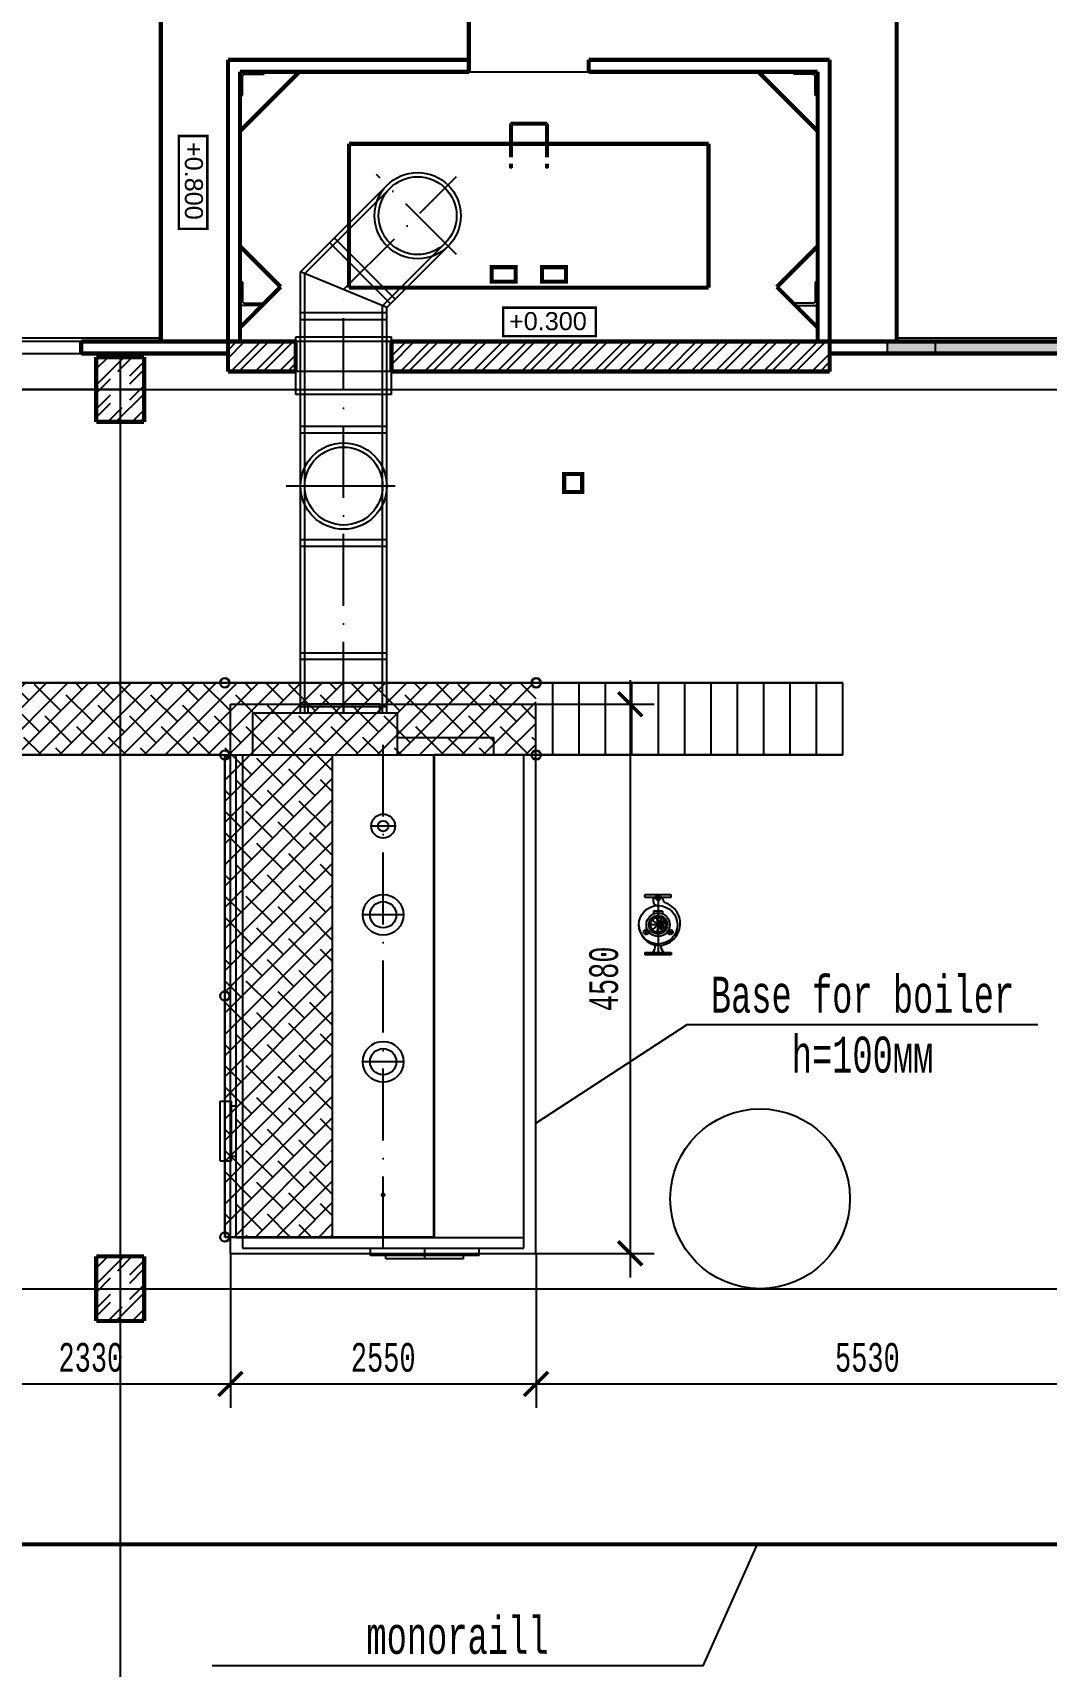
# Model space of a CAD drawing. Extents: x 419008 to 585152, y 366207 to 472224.
# Drawn here: x 480488 to 488946, y 413958 to 427584 of the extents above; entities that cross this region are included whole.
import ezdxf
from ezdxf.enums import TextEntityAlignment as Align

# ---------------------------------------------------------------- set-up
doc = ezdxf.new("R2010")
doc.units = 0
doc.header["$LTSCALE"] = 50
doc.header["$PDSIZE"] = -5
for name, pattern in [('ACAD_ISO10W100', [18, 12, -3, 0, -3]), ('DASHDOT', [25.4, 12.7, -6.35, 0, -6.35]), ('DASHED', [19.05, 12.7, -6.35]), ('HIDDEN', [0.375, 0.25, -0.125]), ('HIDDEN2', [4.7625, 3.175, -1.5875])]:
    doc.linetypes.add(name, pattern=pattern)
doc.layers.get('0').update_dxf_attribs({"linetype": 'CONTINUOUS'})
doc.layers.get('Defpoints').update_dxf_attribs({"linetype": 'CONTINUOUS'})
for name, color, linetype in [('AXIS', 40, 'CONTINUOUS'), ('base', 7, 'CONTINUOUS'), ('BRICK', 2, 'CONTINUOUS'), ('CP_AXIS', 143, 'DASHDOT'), ('CP_DETAL', 33, 'CONTINUOUS'), ('CP_HIDDE', 203, 'HIDDEN'), ('DIM', 7, 'CONTINUOUS'), ('Door', 3, 'CONTINUOUS'), ('eq', 255, 'CONTINUOUS'), ('hatch', 251, 'CONTINUOUS'), ('TEXT', 7, 'CONTINUOUS'), ('WALL', 5, 'CONTINUOUS')]:
    doc.layers.add(name, color=color, linetype=linetype)
doc.styles.add('CP_ATTR', font='romans.shx')
doc.styles.add('ST_1', font='monotxt.shx', dxfattribs={"width": 0.65, "height": 300})
doc.styles.add('ST_2', font='monotxt.shx', dxfattribs={"width": 0.65, "height": 240})
doc.styles.get("Standard").update_dxf_attribs({"font": 'monotxt.shx', "width": 0.65, "height": 300})
doc.styles.add('ст1', font='arial.ttf', dxfattribs={"height": 1000})
doc.dimstyles.get("Standard").update_dxf_attribs({"dimtxt": 300, "dimasz": 300, "dimexe": 2, "dimexo": 2, "dimgap": 0.09, "dimtad": 1, "dimdec": 0, "dimzin": 0, "dimdsep": 46, "dimtxsty": 'Standard', "dimcen": 0.09, "dimadec": 0, "dimazin": 0, "dimtfac": 1, "dimtdec": 0, "dimtofl": 0, "dimtmove": 0, "dimatfit": 3, "dimfxl": 1, "dimtolj": 1, "dimtzin": 0, "dimarcsym": 0})

# ---------------------------------------------------------------- blocks, each defined once
blk = doc.blocks.new('-29536')
at = {"layer": 'base'}
for p, q in [((14, 200), (0, 200)), ((0, 200), (0, 0)), ((20, 38), (20, 194)), ((0, 0), (200, 0)), ((194, 20), (38, 20)), ((200, 14), (200, 0))]:
    blk.add_line(p, q, dxfattribs=at)
for centre, radius, start, end in [((14, 194), 6, 0, 90), ((38, 38), 18, 180, 270), ((194, 14), 6, 0, 90)]:
    blk.add_arc(centre, radius, start, end, dxfattribs=at)
blk = doc.blocks.new('VISS_M343WWW2D')
at = {"extrusion": (0, 1, 0)}
blk.add_line((28, -356), (28, 356), dxfattribs=at)
for p, q in [((28, 356), (89, 356)), ((0, -254), (0, 254)), ((0, 254), (28, 254)), ((0, -254), (28, -254)), ((28, -356), (89, -356))]:
    blk.add_line(p, q)
at = {"layer": 'CP_AXIS'}
blk.add_line((0, 0), (89, 0), dxfattribs=at)
blk = doc.blocks.new('VISS_M343REGS2D')
for p, q in [((0, 45), (500, 45)), ((0, -30), (0, 45)), ((0, 0), (500, 0)), ((40, 45), (40, 76)), ((460, 45), (460, 76)), ((500, -30), (500, 45)), ((0, -30), (500, -30)), ((120, -30), (310, -30))]:
    blk.add_line(p, q)
blk = doc.blocks.new('VISS_M343T2D')
for p, q in [((82, 330), (0, 330)), ((82, -330), (82, 330)), ((82, -330), (0, -330))]:
    blk.add_line(p, q)
at = {"layer": 'CP_AXIS'}
blk.add_line((82, 0), (0, 0), dxfattribs=at)
blk = doc.blocks.new('_ARCHTICK')
at = {"color": 0, "linetype": 'ByBlock', "const_width": 0.15}
blk.add_lwpolyline([(-0.5, -0.5), (0.5, 0.5)], dxfattribs=at)
blk = doc.blocks.new('*D119')
at = {"layer": 'Defpoints', "color": 0, "transparency": 16777216}
for p in [(482138, 417402, -378), (484688, 417402, -378), (484688, 416313)]:
    blk.add_point(p, dxfattribs=at)
at = {"layer": 'DIM', "color": 174, "lineweight": -2, "transparency": 16777216}
for p, q in [((482138, 417402), (482138, 416113)), ((484688, 417402), (484688, 416113)), ((481938, 416313), (484888, 416313))]:
    blk.add_line(p, q, dxfattribs=at)
at = {"layer": 'DIM', "color": 174, "lineweight": -2, "transparency": 16777216, "xscale": 200, "yscale": 200, "zscale": 200, "rotation": 180}
blk.add_blockref('_ARCHTICK', (482138, 416313), dxfattribs=at)
at = {"layer": 'DIM', "color": 174, "lineweight": -2, "transparency": 16777216, "xscale": 200, "yscale": 200, "zscale": 200}
blk.add_blockref('_ARCHTICK', (484688, 416313), dxfattribs=at)
at = {"layer": 'DIM', "color": 174, "transparency": 16777216, "insert": (483413, 416533), "char_height": 240, "attachment_point": 5, "style": 'ST_2'}
blk.add_mtext('\\A1;2550', dxfattribs=at)
blk = doc.blocks.new('*D120')
at = {"layer": 'Defpoints', "color": 0, "transparency": 16777216}
for p in [(490218, 417521), (484688, 417402, -378), (490218, 416313)]:
    blk.add_point(p, dxfattribs=at)
at = {"layer": 'DIM', "color": 174, "lineweight": -2, "transparency": 16777216}
for p, q in [((490218, 417521), (490218, 416113)), ((484688, 417402), (484688, 416113)), ((484488, 416313), (490418, 416313))]:
    blk.add_line(p, q, dxfattribs=at)
at = {"layer": 'DIM', "color": 174, "lineweight": -2, "transparency": 16777216, "xscale": 200, "yscale": 200, "zscale": 200, "rotation": 180}
blk.add_blockref('_ARCHTICK', (484688, 416313), dxfattribs=at)
at = {"layer": 'DIM', "color": 174, "lineweight": -2, "transparency": 16777216, "xscale": 200, "yscale": 200, "zscale": 200}
blk.add_blockref('_ARCHTICK', (490218, 416313), dxfattribs=at)
at = {"layer": 'DIM', "color": 174, "transparency": 16777216, "insert": (487453, 416533), "char_height": 240, "attachment_point": 5, "style": 'ST_2'}
blk.add_mtext('\\A1;5530', dxfattribs=at)
blk = doc.blocks.new('*D121')
at = {"layer": 'Defpoints', "color": 0, "transparency": 16777216}
for p in [(484688, 421982), (484688, 417402, -378), (485474, 417402)]:
    blk.add_point(p, dxfattribs=at)
at = {"layer": 'DIM', "color": 174, "lineweight": -2, "transparency": 16777216}
for p, q in [((485474, 422182), (485474, 417202)), ((484688, 421982), (485674, 421982)), ((484688, 417402), (485674, 417402))]:
    blk.add_line(p, q, dxfattribs=at)
at = {"layer": 'DIM', "color": 174, "lineweight": -2, "transparency": 16777216, "xscale": 200, "yscale": 200, "zscale": 200}
for p, rotation in [((485474, 421982), 90), ((485474, 417402), 270)]:
    blk.add_blockref('_ARCHTICK', p, dxfattribs=dict(at, rotation=rotation))
at = {"layer": 'DIM', "color": 174, "transparency": 16777216, "insert": (485254, 419692), "char_height": 240, "attachment_point": 5, "rotation": 90, "style": 'ST_2'}
blk.add_mtext('\\A1;4580', dxfattribs=at)
blk = doc.blocks.new('*D122')
at = {"layer": 'Defpoints', "color": 0, "transparency": 16777216}
for p in [(479808, 417415, -470), (482138, 417402), (482138, 416313)]:
    blk.add_point(p, dxfattribs=at)
at = {"layer": 'DIM', "color": 174, "lineweight": -2, "transparency": 16777216}
for p, q in [((479808, 417415), (479808, 416113)), ((482138, 417402), (482138, 416113)), ((479608, 416313), (482338, 416313))]:
    blk.add_line(p, q, dxfattribs=at)
at = {"layer": 'DIM', "color": 174, "lineweight": -2, "transparency": 16777216, "xscale": 200, "yscale": 200, "zscale": 200, "rotation": 180}
blk.add_blockref('_ARCHTICK', (479808, 416313), dxfattribs=at)
at = {"layer": 'DIM', "color": 174, "lineweight": -2, "transparency": 16777216, "xscale": 200, "yscale": 200, "zscale": 200}
blk.add_blockref('_ARCHTICK', (482138, 416313), dxfattribs=at)
at = {"layer": 'DIM', "color": 174, "transparency": 16777216, "insert": (480973, 416533), "char_height": 240, "attachment_point": 5, "style": 'ST_2'}
blk.add_mtext('\\A1;2330', dxfattribs=at)
blk = doc.blocks.new('pdwil_block_007ipl_motor01')
for p, q in [((187, 61), (148, 61)), ((187, -61), (187, 61)), ((187, -61), (148, -61))]:
    blk.add_line(p, q)
for radius in [160, 126]:
    blk.add_circle((0, 0), radius)
at = {"layer": 'CP_DETAL'}
for p, q in [((-17, 3), (-100, 18)), ((-11, 13), (-65, 78)), ((0, 18), (0, 102)), ((11, 13), (65, 78)), ((17, 3), (100, 18)), ((-15, -9), (-88, -51)), ((45, -33), (-45, -33)), ((-45, -33), (-45, -69)), ((-45, -69), (45, -69)), ((-44, -35), (44, -35)), ((-44, -68), (-44, -35)), ((44, -68), (-44, -68)), ((-39, -42), (-32, -61)), ((-32, -42), (-39, -42)), ((-6, -17), (-35, -96)), ((-29, -52), (-32, -42)), ((-32, -61), (-27, -61)), ((-26, -42), (-29, -52)), ((-29, -52), (-29, -52)), ((-27, -61), (-23, -50)), ((-20, -42), (-26, -42)), ((-23, -50), (-20, -61)), ((-23, -50), (-23, -50)), ((-17, -52), (-20, -42)), ((-20, -61), (-14, -61)), ((-14, -42), (-17, -52)), ((-17, -52), (-17, -52)), ((-14, -61), (-8, -42)), ((-8, -42), (-14, -42)), ((-4, -42), (-10, -61)), ((-10, -61), (-3, -61)), ((3, -42), (-4, -42)), ((-3, -61), (3, -42)), ((7, -42), (1, -61)), ((1, -61), (14, -61)), ((6, -17), (35, -96)), ((13, -42), (7, -42)), ((9, -56), (13, -42)), ((15, -56), (9, -56)), ((14, -61), (15, -56)), ((15, -9), (88, -51)), ((44, -35), (44, -68)), ((45, -69), (45, -33))]:
    blk.add_line(p, q, dxfattribs=at)
for centre, radius in [((0, 0), 102), ((0, 0), 17.6), ((27, -51), 5.02)]:
    blk.add_circle(centre, radius, dxfattribs=at)
blk.add_ellipse((27, -51), major_axis=(-11.2, 0), ratio=0.923768, start_param=-3.141592653589792, end_param=3.141592653589792, dxfattribs=at)
blk = doc.blocks.new('block_pdwil007A_wilo_01')
blk.add_line((225, 40), (192, 40))
blk.add_circle((0, 0), 157)
for centre, radius, start, end in [((0, -13), 170, 90.1678, 175.4824), ((10, -2), 179, 179.4869, 266.8106), ((193, 3), 36.6, 90.574, 168.8843), ((10, -2), 179, 266.8106, 341.549), ((214, -78), 39.1, 73.907, 150.6155)]:
    blk.add_arc(centre, radius, start, end)
blk = doc.blocks.new('Phpn_wil007_100_175c_r19')
for p, q in [((20, 110), (0, 110)), ((0, -110), (0, 110)), ((20, 110), (20, -110)), ((480, 110), (500, 110)), ((480, 110), (480, -110)), ((500, -110), (500, 110)), ((20, -110), (0, -110)), ((480, -110), (500, -110))]:
    blk.add_line(p, q)
for centre, major_axis, ratio, start_param, end_param in [((66, 84), (0, 60), 0.973798, 2.245156, 3.407407), ((67, -86), (0, 62.1), 0.941516, -0.195028, 0.913292)]:
    blk.add_ellipse(centre, major_axis=major_axis, ratio=ratio, start_param=start_param, end_param=end_param)
at = {"layer": 'CP_AXIS'}
for p, q in [((500, 0), (0, 0)), ((168, 100), (212, 100)), ((190, 78), (190, 122)), ((454, 0), (498, 0)), ((476, -22), (476, 22)), ((168, -100), (212, -100)), ((190, -78), (190, -122))]:
    blk.add_line(p, q, dxfattribs=at)
at = {"layer": 'CP_HIDDE'}
for centre in [(190, 100), (476, 0), (190, -100)]:
    blk.add_circle(centre, 22, dxfattribs=at)
for name, xscale, yscale in [('block_pdwil007A_wilo_01', 1.0222222225479, 1.0222222225479), ('pdwil_block_007ipl_motor01', 0.61218700934779, 0.61218700934779)]:
    blk.add_blockref(name, (250, 0), dxfattribs=dict(xscale=xscale, yscale=yscale))
at = {"linetype": 'ByBlock', "style": 'CP_ATTR', "flags": 9}
for tag in ['NAME', 'GROUP', 'NUMBER', 'PRODUCER', 'ARTICLE', 'PRODUCT-TYPE', 'ORDER-NO', 'CHARACTER', 'DN', 'PN', 'TEMPERATURE', 'FLOW', 'POWER', 'VOLTAGE', 'WEIGHT', 'QUANTITY', 'EQUIPMENT', 'PRICE', 'OTHER']:
    blk.add_attdef(tag, text='', height=0.00005, dxfattribs=at).set_placement((0, 0), align=Align.MIDDLE_LEFT)
blk = doc.blocks.new('A$C6CF87B5C')
h = blk.add_hatch()
h.set_pattern_fill('ANSI38', color=253, scale=1000, style=0)
h.set_pattern_definition([(45, (-354975.33, 15163.42), (-88.388348, 88.388348), []), (135, (-354975.33, 15163.42), (-265.165043, 88.388348), [312.5, -187.5])])
h.paths.add_polyline_path([(14619, -2623), (14619, -2448), (14226, -2448), (14226, -2623)])
h.paths.add_polyline_path([(14312, -3048), (14619, -3048), (14619, -2899), (14312, -2899)])
h.paths.add_polyline_path([(14312, -2899), (14619, -2899), (14619, -2623), (14226, -2623), (14226, -2641), (14191, -2641), (14166, -2641), (13866, -2641), (13773, -2641), (13773, -3048), (14196, -3048), (14312, -3048)])
h.paths.add_polyline_path([(14166, -2623), (13866, -2623), (13866, -2641), (14166, -2641)])
h.paths.add_polyline_path([(13866, -2623), (14166, -2623), (14191, -2623), (14191, -2448), (13866, -2448)])
h.paths.add_polyline_path([(13866, -2641), (13866, -2623), (13773, -2623), (13773, -2641)])
h.paths.add_polyline_path([(14166, -2623), (14166, -2641), (14191, -2641), (14191, -2623)])
h.paths.add_polyline_path([(13773, -2448), (13773, -2623), (13866, -2623), (13866, -2448)])
h.paths.add_polyline_path([(14191, -2623), (14191, -2641), (14226, -2641), (14226, -2623)])
h.paths.add_polyline_path([(14191, -2448), (14191, -2623), (14226, -2623), (14226, -2448)])
h = blk.add_hatch()
h.set_pattern_fill('ANSI38', color=253, scale=1000, style=0)
h.set_pattern_definition([(45, (-19642.76, 95154.72), (-88.38835, 88.38835), []), (135, (-19642.76, 95154.72), (-265.16504, 88.38835), [312.5, -187.5])])
h.paths.add_polyline_path([(14619, -7070), (15519, -7070), (15519, -5608), (15519, -3048), (16119, -3048), (16994, -3048), (16994, -7070), (17894, -7069), (17894, -3048), (21873, -3048), (21873, -7069), (22773, -7069), (22773, -3048), (24471, -3048), (24471, -2447), (14619, -2448)])
at = {"color": 6, "lineweight": 30}
for p, q in [((27031, -2447, -214), (13773, -2448, 10617)), ((13773, -2448, 10617), (13773, -7070, 10617)), ((15519, -7070, -214), (15519, -3048, -134)), ((15519, -3048, -134), (16994, -3048, -174)), ((15588, -3048, -164), (15588, -5608, -186)), ((16188, -3048, -181), (16188, -5608, -202)), ((16994, -3048, -198), (16994, -7070, -176)), ((18740, -7070, -198), (18740, -3048, -198)), ((21873, -3048, -214), (21873, -7069, -209)), ((23619, -3048, -432), (27031, -3047, -214)), ((23619, -7069, -214), (23619, -3048, -214)), ((13773, -7070, 10617), (15519, -7070, -214)), ((16994, -7070, -176), (18740, -7070, -198)), ((21873, -7069, -209), (23619, -7069, -214))]:
    blk.add_line(p, q, dxfattribs=at)
at = {"color": 253}
for p, q in [((27031, -2447, -214), (14619, -2448, -210)), ((24611, -3047, -214), (24611, -2447, -214)), ((24831, -3047, -214), (24831, -2447, -214)), ((25051, -3047, -214), (25051, -2447, -214)), ((25271, -3047, -214), (25271, -2447, -214)), ((25491, -3047, -214), (25491, -2447, -214)), ((25711, -3047, -214), (25711, -2447, -214)), ((25931, -3047, -214), (25931, -2447, -214)), ((26151, -3047, -214), (26151, -2447, -214)), ((26371, -3047, -214), (26371, -2447, -214)), ((26591, -3047, -214), (26591, -2447, -214)), ((26811, -3047, -214), (26811, -2447, -214)), ((27031, -3047, -214), (27031, -2447, -214)), ((14619, -3048, -109), (24471, -3048, -378)), ((14619, -3048, -181), (14619, -7070, -214)), ((22773, -7069, -214), (22773, -3047, -214)), ((24471, -3048, -378), (27031, -3047, -214)), ((15588, -3188, -134), (16188, -3188, -150)), ((15588, -3408, -134), (16188, -3408, -150)), ((15588, -3628, -134), (16188, -3628, -150)), ((15588, -3848, -134), (16188, -3848, -150)), ((15588, -4068, -134), (16188, -4068, -150)), ((15588, -4288, -134), (16188, -4288, -150)), ((15588, -4508, -134), (16188, -4508, -150)), ((15588, -4728, -134), (16188, -4728, -150)), ((15588, -4948, -134), (16188, -4948, -150)), ((15588, -5168, -134), (16188, -5168, -150)), ((15588, -5388, -134), (16188, -5388, -150)), ((15588, -5608, -134), (16188, -5608, -150))]:
    blk.add_line(p, q, dxfattribs=at)
at = {"color": 1, "lineweight": 30}
for centre in [(14493, -2448, 10247), (16994, -2447, 9422), (19581, -2447, 5201), (21873, -2447, 7188), (24471, -2447, -214), (15519, -3048, -134), (16994, -3048, -174), (19592, -3048, -198), (21873, -3048, -214), (24471, -3048, -378), (15519, -5059, -174), (21873, -5058, -220), (15519, -7070, -214), (16994, -7070, -176), (21873, -7069, -209)]:
    blk.add_circle(centre, 38.3, dxfattribs=at)
blk = doc.blocks.new('A$C4FA97CB7')
at = {"color": 6, "lineweight": 30}
blk.add_line((-8291, 0, 16), (-5158, 0), dxfattribs=at)

msp = doc.modelspace()

# ---------------------------------------------------------------- hatches: boundary and pattern name
at = {"layer": 'BRICK'}
h = msp.add_hatch(dxfattribs=at)
h.set_pattern_fill('ANSI32', color=256, scale=15, style=0)
h.paths.add_polyline_path([(482683.6, 425007.5), (482117.8, 425007.5), (482117.8, 424757.5), (482683.6, 424757.5)])
h.paths.add_polyline_path([(487137.8, 425007.5), (483483.6, 425007.5), (483483.6, 424757.5), (487137.8, 424757.5)])
h = msp.add_hatch(dxfattribs=at)
h.set_pattern_fill('ANSI32', color=256, scale=15, style=0)
h.paths.add_polyline_path([(481217.8, 424877.5), (481017.8, 424877.5), (481017.8, 424607.5), (481137.8, 424607.5), (481137.8, 424757.5), (481217.8, 424757.5)])
h.paths.add_polyline_path([(481417.8, 424877.5), (481217.8, 424877.5), (481217.8, 424757.5), (481297.8, 424757.5), (481297.8, 424607.5), (481417.8, 424607.5)])
h.paths.add_polyline_path([(481417.8, 424607.5), (481297.8, 424607.5), (481297.8, 424457.5), (481217.8, 424457.5), (481217.8, 424337.5), (481417.8, 424337.5)])
h.paths.add_polyline_path([(481217.8, 424457.5), (481137.8, 424457.5), (481137.8, 424527.5), (481137.8, 424607.5), (481017.8, 424607.5), (481017.8, 424337.5), (481217.8, 424337.5)])
h = msp.add_hatch(dxfattribs=at)
h.set_pattern_fill('ANSI32', color=256, scale=15, style=0)
h.set_pattern_definition([(45, (6e-11, -7500), (-101.02788, 101.02788), []), (45, (67.35, -7500), (-101.02788, 101.02788), [])])
h.paths.add_polyline_path([(481217.8, 417377.5), (481017.8, 417377.5), (481017.8, 417107.5), (481137.8, 417107.5), (481137.8, 417257.5), (481217.8, 417257.5)])
h.paths.add_polyline_path([(481417.8, 417377.5), (481217.8, 417377.5), (481217.8, 417257.5), (481297.8, 417257.5), (481297.8, 417107.5), (481417.8, 417107.5)])
h.paths.add_polyline_path([(481417.8, 417107.5), (481297.8, 417107.5), (481297.8, 416957.5), (481217.8, 416957.5), (481217.8, 416837.5), (481417.8, 416837.5)])
h.paths.add_polyline_path([(481217.8, 416957.5), (481137.8, 416957.5), (481137.8, 417027.5), (481137.8, 417107.5), (481017.8, 417107.5), (481017.8, 416837.5), (481217.8, 416837.5)])
at = {"layer": 'hatch'}
h = msp.add_hatch(dxfattribs=at)
h.set_pattern_fill('AR-CONC', color=256, style=0)
h.set_pattern_definition([(50, (25541.07, 705609.59), (182.18467, -15.939086), [19.05, -209.55]), (355, (25541.07, 705609.59), (-35.242826, 191.05664), [15.24, -167.64]), (100.451, (25556.25, 705608.26), (146.9425, 175.11669), [16.19, -178.09]), (46.1842, (25541.07, 705660.4), (271.07904, -42.04233), [28.575, -314.325]), (96.6356, (25563.66, 705656.89), (237.40423, 247.42556), [24.285, -267.135]), (351.184, (25541.07, 705660.4), (237.4046, 247.42512), [22.86, -251.46]), (21, (25566.47, 705647.69), (151.61488, -102.26552), [19.05, -209.55]), (326, (25566.47, 705647.69), (61.80203, 184.187966), [15.24, -167.64]), (71.4514, (25579.1, 705639.17), (213.41649, 81.92286), [16.19, -178.09]), (37.5, (25541.07, 705609.59), (3.088603, 84.555039), [0, -165.608, 0, -170.18, 0, -168.275]), (7.5, (25541.07, 705609.59), (66.819663, 100.180575), [0, -97.028, 0, -161.798, 0, -64.135]), (327.5, (25484.43, 705609.59), (135.590595, -5.728744), [0, -63.5, 0, -198.12, 0, -262.89]), (317.5, (25459.03, 705609.59), (148.129181, 25.42649), [0, -82.55, 0, -131.572, 0, -186.69])])
h.paths.add_polyline_path([(500770.8, 436480.8), (501462.8, 436480.8), (501462.8, 436120.8), (500770.8, 436120.8)], flags=9)
h.paths.add_polyline_path([(488770.8, 436480.8), (489462.8, 436480.8), (489462.8, 436120.8), (488770.8, 436120.8)], flags=9)
h.paths.add_polyline_path([(482770.8, 436480.8), (483462.8, 436480.8), (483462.8, 436120.8), (482770.8, 436120.8)], flags=9)
h.paths.add_polyline_path([(476020.8, 436480.8), (476712.8, 436480.8), (476712.8, 436120.8), (476020.8, 436120.8)], flags=9)
h.paths.add_polyline_path([(472298, 434406), (472935.5, 434406), (472935.5, 434856), (472298, 434856)], flags=9)
h.paths.add_polyline_path([(479798, 434406), (480435.5, 434406), (480435.5, 434856), (479798, 434856)], flags=9)
h.paths.add_polyline_path([(485798, 434406), (486435.5, 434406), (486435.5, 434856), (485798, 434856)], flags=9)
h.paths.add_polyline_path([(491798, 434406), (492435.5, 434406), (492435.5, 434856), (491798, 434856)], flags=9)
h.paths.add_polyline_path([(497785.5, 434368.5), (498448, 434368.5), (498448, 434893.5), (497785.5, 434893.5)], flags=9)
h.paths.add_polyline_path([(503798, 434406), (504435.5, 434406), (504435.5, 434856), (503798, 434856)], flags=9)
h.paths.add_polyline_path([(509798, 434406), (510435.5, 434406), (510435.5, 434856), (509798, 434856)], flags=9)
h.paths.add_polyline_path([(510896.8, 434406), (511176.8, 434406), (511176.8, 434856), (510896.8, 434856)], flags=9)
h.paths.add_polyline_path([(490942.8, 435780.8), (491790.8, 435780.8), (491790.8, 435420.8), (490942.8, 435420.8)], flags=9)
h.paths.add_polyline_path([(510308.8, 436480.8), (510844.8, 436480.8), (510844.8, 436120.8), (510308.8, 436120.8)], flags=9)
h.paths.add_polyline_path([(505170.8, 436480.9), (505862.8, 436480.9), (505862.8, 436120.9), (505170.8, 436120.9)], flags=9)
h.paths.add_polyline_path([(493370.8, 436480.9), (494062.8, 436480.9), (494062.8, 436120.9), (493370.8, 436120.9)], flags=9)
h.paths.add_polyline_path([(494981.8, 434406), (495651.8, 434406), (495651.8, 434856), (494981.8, 434856)], flags=9)
h.paths.add_polyline_path([(506581.8, 434406), (507251.8, 434406), (507251.8, 434856), (506581.8, 434856)], flags=9)
h.paths.add_polyline_path([(496370.8, 436480.9), (497062.8, 436480.9), (497062.8, 436120.9), (496370.8, 436120.9)], flags=9)
h.paths.add_polyline_path([(508170.8, 436480.9), (508862.8, 436480.9), (508862.8, 436120.9), (508170.8, 436120.9)], flags=9)
h.paths.add_polyline_path([(510593.8, 419431.2), (511129.8, 419431.2), (511129.8, 419071.2), (510593.8, 419071.2)], flags=9)
h.paths.add_polyline_path([(511396.2, 417908.8), (511396.2, 418444.8), (511756.2, 418444.8), (511756.2, 417908.8)], flags=9)
h.paths.add_polyline_path([(512300.9, 414951.9), (513555.9, 414951.9), (513555.9, 415401.9), (512300.9, 415401.9)], flags=9)
h.paths.add_polyline_path([(512289.2, 425452.5), (514739.2, 425452.5), (514739.2, 425977.5), (512289.2, 425977.5)], flags=9)
h.paths.add_polyline_path([(512106.7, 426070.6), (514921.7, 426070.6), (514921.7, 426520.6), (512106.7, 426520.6)], flags=9)
h.paths.add_polyline_path([(469410.7, 421851.9), (470470.7, 421851.9), (470470.7, 422301.9), (469410.7, 422301.9)], flags=9)
h.paths.add_polyline_path([(469610.7, 419851.9), (470670.7, 419851.9), (470670.7, 420301.9), (469610.7, 420301.9)], flags=9)
h.paths.add_polyline_path([(469610.7, 424051.9), (470670.7, 424051.9), (470670.7, 424501.9), (469610.7, 424501.9)], flags=9)
h.paths.add_polyline_path([(469610.7, 425751.9), (470670.7, 425751.9), (470670.7, 426201.9), (469610.7, 426201.9)], flags=9)
h.paths.add_polyline_path([(467730.4, 418075.2), (468660.4, 418075.2), (468660.4, 418525.2), (467730.4, 418525.2)], flags=9)
h.paths.add_polyline_path([(467472.3, 418551.9), (468727.3, 418551.9), (468727.3, 419001.9), (467472.3, 419001.9)], flags=9)
h.paths.add_polyline_path([(468895.7, 419051.9), (469955.7, 419051.9), (469955.7, 419501.9), (468895.7, 419501.9)], flags=9)
h.paths.add_polyline_path([(469386.1, 416351.9), (470641.1, 416351.9), (470641.1, 416801.9), (469386.1, 416801.9)], flags=9)
h.paths.add_polyline_path([(532957.2, 447358.5), (533757.1, 447342.5), (533766.1, 447792.4), (532966.2, 447808.4)], flags=9)
h.paths.add_polyline_path([(495029.7, 445679.5), (495029.7, 446479.5), (494579.7, 446479.5), (494579.7, 445679.5)], flags=9)
h.paths.add_polyline_path([(495029.7, 452487.4), (495029.7, 453287.4), (494579.7, 453287.4), (494579.7, 452487.4)], flags=9)
h.paths.add_polyline_path([(529266.4, 447342.5), (530066.2, 447358.5), (530057.2, 447808.4), (529257.4, 447792.4)], flags=9)
h.paths.add_polyline_path([(475302.5, 444646.2), (475871.8, 445208.2), (475555.6, 445528.5), (474986.3, 444966.4)], flags=9)
h.paths.add_polyline_path([(475466.2, 454351), (476035.5, 453789), (476351.7, 454109.2), (475782.4, 454671.3)], flags=9)
h.paths.add_polyline_path([(494364.5, 456345.5), (494364.5, 457145.5), (493914.5, 457145.5), (493914.5, 456345.5)], flags=9)
h.paths.add_polyline_path([(496669.5, 456345.5), (496669.5, 457145.5), (496219.5, 457145.5), (496219.5, 456345.5)], flags=9)
h.paths.add_polyline_path([(494364.5, 441852.3), (494364.5, 442652.3), (493914.5, 442652.3), (493914.5, 441852.3)], flags=9)
h.paths.add_polyline_path([(514426.7, 444562.4), (519541.7, 444562.4), (519541.7, 445087.4), (514426.7, 445087.4)], flags=9)
h.paths.add_polyline_path([(515856.7, 445062.4), (518111.7, 445062.4), (518111.7, 445587.4), (515856.7, 445587.4)], flags=9)
h.paths.add_polyline_path([(518806.6, 442591.5), (519866.6, 442591.5), (519866.6, 443041.5), (518806.6, 443041.5)], flags=9)
h.paths.add_polyline_path([(519006.6, 444291.5), (520066.6, 444291.5), (520066.6, 444741.5), (519006.6, 444741.5)], flags=9)
h.paths.add_polyline_path([(520590, 442291.5), (521650, 442291.5), (521650, 442741.5), (520590, 442741.5)], flags=9)
h.paths.add_polyline_path([(523618.1, 442841.5), (524678.1, 442841.5), (524678.1, 443291.5), (523618.1, 443291.5)], flags=9)
h.paths.add_polyline_path([(541373.5, 445091.5), (542433.5, 445091.5), (542433.5, 445541.5), (541373.5, 445541.5)], flags=9)
h.paths.add_polyline_path([(541373.5, 444291.5), (542433.5, 444291.5), (542433.5, 444741.5), (541373.5, 444741.5)], flags=9)
h.paths.add_polyline_path([(525572.5, 439391.5), (526827.5, 439391.5), (526827.5, 439841.5), (525572.5, 439841.5)], flags=9)
h.paths.add_polyline_path([(541089.4, 438791.5), (542344.4, 438791.5), (542344.4, 439241.5), (541089.4, 439241.5)], flags=9)
h.paths.add_polyline_path([(520790, 441491.5), (521850, 441491.5), (521850, 441941.5), (520790, 441941.5)], flags=9)
h.paths.add_polyline_path([(520781.7, 438791.5), (522036.7, 438791.5), (522036.7, 439241.5), (520781.7, 439241.5)], flags=9)
h.paths.add_polyline_path([(543158.1, 441491.5), (544218.1, 441491.5), (544218.1, 441941.5), (543158.1, 441941.5)], flags=9)
h.paths.add_polyline_path([(544673.6, 440509.2), (545603.6, 440509.2), (545603.6, 440959.2), (544673.6, 440959.2)], flags=9)
h.paths.add_polyline_path([(544356.6, 440991.5), (545611.6, 440991.5), (545611.6, 441441.5), (544356.6, 441441.5)], flags=9)
h.paths.add_polyline_path([(518806.6, 440588.2), (519736.6, 440588.2), (519736.6, 441038.2), (518806.6, 441038.2)], flags=9)
h.paths.add_polyline_path([(518657.5, 441091.5), (519912.5, 441091.5), (519912.5, 441541.5), (518657.5, 441541.5)], flags=9)
h.paths.add_polyline_path([(541336, 440991.5), (542396, 440991.5), (542396, 441441.5), (541336, 441441.5)], flags=9)
h.paths.add_polyline_path([(541136, 443191.5), (542196, 443191.5), (542196, 443641.5), (541136, 443641.5)], flags=9)
h.paths.add_polyline_path([(534476.3, 441191.5), (535536.3, 441191.5), (535536.3, 441641.5), (534476.3, 441641.5)], flags=9)
h.paths.add_polyline_path([(522280.5, 414704.7), (523340.5, 414704.7), (523340.5, 415154.7), (522280.5, 415154.7)], flags=9)
h.paths.add_polyline_path([(517287, 414150.4), (518542, 414150.4), (518542, 414600.4), (517287, 414600.4)], flags=9)
h.paths.add_polyline_path([(508129.5, 440638.9), (509012, 440638.9), (509012, 441238.9), (508129.5, 441238.9)], flags=9)
h.paths.add_polyline_path([(512633, 448096.3), (512880.5, 448096.3), (512880.5, 448546.3), (512633, 448546.3)], flags=9)
h.paths.add_polyline_path([(468143, 448096.3), (468390.5, 448096.3), (468390.5, 448546.3), (468143, 448546.3)], flags=9)
h.paths.add_polyline_path([(530453.2, 452029.4), (534189, 452029.4), (534189, 452724.3), (530453.2, 452724.3)], flags=9)
h.paths.add_polyline_path([(534476.3, 444491.5), (535536.3, 444491.5), (535536.3, 444941.5), (534476.3, 444941.5)], flags=9)
h.paths.add_polyline_path([(520590, 445091.5), (521650, 445091.5), (521650, 445541.5), (520590, 445541.5)], flags=9)
h.paths.add_polyline_path([(520590, 444291.5), (521650, 444291.5), (521650, 444741.5), (520590, 444741.5)], flags=9)
h.paths.add_polyline_path([(520790, 448191.5), (521850, 448191.5), (521850, 448641.5), (520790, 448641.5)], flags=9)
h.paths.add_polyline_path([(495221.2, 430947.8), (498957.1, 430947.8), (498957.1, 431642.7), (495221.2, 431642.7)], flags=9)
h.paths.add_polyline_path([(492878.6, 461043.2), (497561.1, 461043.2), (497561.1, 461738.5), (492878.6, 461738.5)], flags=9)
h.paths.add_polyline_path([(510378.4, 458136.7), (511260.9, 458136.7), (511260.9, 458736.7), (510378.4, 458736.7)], flags=9)
h.paths.add_polyline_path([(481193.2, 440708.9), (482075.7, 440708.9), (482075.7, 441308.9), (481193.2, 441308.9)], flags=9)
h.paths.add_polyline_path([(496669.5, 441852.3), (496669.5, 442652.3), (496219.5, 442652.3), (496219.5, 441852.3)], flags=9)
h.paths.add_polyline_path([(481256.8, 458064.8), (482139.3, 458064.8), (482139.3, 458664.8), (481256.8, 458664.8)], flags=9)
h.paths.add_polyline_path([(503896.7, 458931.5), (507346.7, 458931.5), (507346.7, 459531.5), (503896.7, 459531.5)], flags=9)
h.paths.add_polyline_path([(495860, 438147.5), (496140, 438147.5), (496140, 438597.5), (495860, 438597.5)], flags=9)
h.paths.add_polyline_path([(495860, 458894.4), (496140, 458894.4), (496140, 459344.4), (495860, 459344.4)], flags=9)
h.paths.add_polyline_path([(511945.7, 440638.9), (512828.2, 440638.9), (512828.2, 441238.9), (511945.7, 441238.9)], flags=9)
h.paths.add_polyline_path([(511970.9, 458134.8), (512853.4, 458134.8), (512853.4, 458734.8), (511970.9, 458734.8)], flags=9)
h.paths.add_polyline_path([(534530.8, 440722.1), (535590.8, 440722.1), (535590.8, 441172.1), (534530.8, 441172.1)], flags=9)
h.paths.add_polyline_path([(527454.4, 448407.8), (530091.9, 448407.8), (530091.9, 449007.8), (527454.4, 449007.8)], flags=9)
h.paths.add_polyline_path([(483080.5, 430363.7), (494330.5, 430363.7), (494330.5, 430963.7), (483080.5, 430963.7)], flags=9)
h.paths.add_polyline_path([(483109.4, 430832), (492214.4, 430832), (492214.4, 431432), (483109.4, 431432)], flags=9)
h.paths.add_polyline_path([(483123.4, 429875.6), (491253.4, 429875.6), (491253.4, 430475.6), (483123.4, 430475.6)], flags=9)
h.paths.add_polyline_path([(483060.1, 428282.9), (487485.1, 428282.9), (487485.1, 428882.9), (483060.1, 428882.9)], flags=9)
h.paths.add_polyline_path([(483085.9, 426590.3), (492905.9, 426590.3), (492905.9, 427190.3), (483085.9, 427190.3)], flags=9)
h.paths.add_polyline_path([(483085.9, 427694.5), (492385.9, 427694.5), (492385.9, 428294.5), (483085.9, 428294.5)], flags=9)
h.paths.add_polyline_path([(482998.8, 428832.3), (494443.8, 428832.3), (494443.8, 429432.3), (482998.8, 429432.3)], flags=9)
h.paths.add_polyline_path([(483018.1, 429440.2), (493813.1, 429440.2), (493813.1, 430040.2), (483018.1, 430040.2)], flags=9)
h.paths.add_polyline_path([(483069.6, 431319.7), (492759.6, 431319.7), (492759.6, 431919.7), (483069.6, 431919.7)], flags=9)
h.paths.add_polyline_path([(483099.3, 431836), (492984.3, 431836), (492984.3, 432436), (483099.3, 432436)], flags=9)
h.paths.add_polyline_path([(483076.5, 426050.8), (489061.5, 426050.8), (489061.5, 426650.8), (483076.5, 426650.8)], flags=9)
h.paths.add_polyline_path([(483085.9, 427125.1), (488030.9, 427125.1), (488030.9, 427725.1), (483085.9, 427725.1)], flags=9)
h.paths.add_polyline_path([(508066.2, 424793.9), (508066.2, 424593.9), (510246.8, 424593.9), (510246.8, 424793.9)])
at = {"layer": 'WALL'}
msp.add_hatch(color=256, dxfattribs=at).paths.add_polyline_path([(489917.8, 425007.5), (487617.8, 425007.5), (487617.8, 424907.5), (489917.8, 424907.5)])

# ---------------------------------------------------------------- linework, layer by layer
at = {"color": 1}
for p, q in [((482682.6, 424566.1, 907.7), (482682.6, 425046.1, 950.7)), ((482682.6, 425046.1, -584.1), (483482.6, 425046.1, -459.5)), ((483482.6, 424566.1, 907.7), (483482.6, 425046.1, 950.7)), ((483482.6, 424566.1, -546.9), (482682.6, 424566.1, -584.1))]:
    msp.add_line(p, q, dxfattribs=at)
at = {"layer": 'AXIS', "color": 255}
msp.add_line((482217.8, 427257.5), (487037.8, 427257.5), dxfattribs=at)
at = {"layer": 'AXIS'}
for p, q in [((481217.8, 424877.5), (481217.8, 403698.6)), ((422061.8, 424607.5), (494425.8, 424607.5)), ((422061.8, 417107.5), (494432.7, 417107.5))]:
    msp.add_line(p, q, dxfattribs=at)
at = {"layer": 'base', "color": 7, "linetype": 'Continuous', "const_width": 35}
for points in [[(484317.8, 425627.5), (484517.8, 425627.5), (484517.8, 425507.5), (484317.8, 425507.5)], [(484737.8, 425627.5), (484937.8, 425627.5), (484937.8, 425507.5), (484737.8, 425507.5)]]:
    msp.add_lwpolyline(points, close=True, dxfattribs=at)
at = {"layer": 'BRICK'}
for p, q in [((485954.4, 425001.5, 765), (485154.4, 425001.5, 67)), ((483482.6, 424757.5, 925.3), (482682.6, 424757.5, 925.3)), ((485954.4, 424751.5, 67), (485154.4, 424751.5, 67))]:
    msp.add_line(p, q, dxfattribs=at)
at = {"layer": 'BRICK', "const_width": 35}
for points in [[(482117.8, 425007.5), (482682.6, 425007.5)], [(482117.8, 425007.5), (482117.8, 424757.5)], [(483482.6, 425007.5), (487137.8, 425007.5)], [(487137.8, 425007.5), (487137.8, 424757.5)], [(481017.8, 424337.5), (481017.8, 424877.5)], [(481417.8, 424877.5), (481017.8, 424877.5)], [(481417.8, 424337.5), (481417.8, 424877.5)], [(482117.8, 424757.5), (482682.6, 424757.5)], [(483482.6, 424757.5), (487137.8, 424757.5)], [(481417.8, 424337.5), (481017.8, 424337.5)], [(481017.8, 416837.5), (481017.8, 417377.5)], [(481417.8, 417377.5), (481017.8, 417377.5)], [(481417.8, 416837.5), (481417.8, 417377.5)], [(481417.8, 416837.5), (481017.8, 416837.5)]]:
    msp.add_lwpolyline(points, dxfattribs=at)
at = {"layer": 'BRICK', "const_width": 35, "elevation": 1602.9}
for points in [[(482682.6, 425007.5), (482682.6, 424757.5)], [(483482.6, 425007.5), (483482.6, 424757.5)]]:
    msp.add_lwpolyline(points, dxfattribs=at)
at = {"layer": 'Door'}
msp.add_lwpolyline([(484127.8, 427357.5, 35, 35, 0), (484127.8, 428357.5, 0, 0, 0), (485127.8, 427357.5, 0, 0, 0)], format="xyseb", dxfattribs=at)
at = {"layer": 'eq', "linetype": 'ACAD_ISO10W100'}
for p, q in [((483082.6, 425441, 84.7), (484025.2, 426383.7, -313)), ((484024.5, 425732.7), (483357.5, 426399.7)), ((483082.6, 421902.8, -221.9), (483082.6, 425441, 94.7)), ((483412.6, 417444.4, -214.5), (483412.6, 421909, -214.5))]:
    msp.add_line(p, q, dxfattribs=at)
at = {"layer": 'eq'}
for p, q in [((482722.6, 425589.4, 84.7), (483445.2, 426312, -175.5)), ((482758, 425575.3, 84.7), (483470, 426287.3, -175.5)), ((483474.7, 425323.2, 84.7), (482965.6, 425832.4, 84.7)), ((483513.6, 425362.1, 84.7), (483004.5, 425871.3, 84.7)), ((483408.2, 425306.2, 84.7), (483929.6, 425827.7, -175.5)), ((483443.2, 425291.7, 84.7), (483954.4, 425802.9, -175.5)), ((483442.6, 425292, 84.7), (482722.6, 425590, 84.7)), ((482722.6, 425192, 84.7), (482722.6, 425590, 84.7)), ((482757.6, 425192, 84.7), (482757.6, 425575.5, 84.7)), ((483407.6, 425192, 84.7), (483407.6, 425306.5, 84.7)), ((483442.6, 425192, 84.7), (483442.6, 425292, 83.6)), ((482722.6, 421912, 199.9), (482722.6, 425247, -165.4)), ((483442, 425247, 69.2), (482722.6, 425247, 50.1)), ((482723.1, 425192, 84.7), (483442.6, 425192, 84.7)), ((482757.6, 421912, 199.9), (482757.6, 425247, -165.4)), ((483407.6, 421912, 199.9), (483407.6, 425247, -165.4)), ((483407.6, 425192, 84.7), (483407.6, 425247, 84.1)), ((483442.6, 421912, 199.9), (483442.6, 425247, -165.4)), ((482722.6, 424302, -1026.9), (483442.6, 424302, -1026.9)), ((482722.6, 424247, -1026.9), (483442.6, 424247, -1026.9)), ((483512.4, 423802, -939.9), (482601.9, 423802, -939.9)), ((482722.6, 423357, -1026.9), (483442.6, 423357, -1026.9)), ((482722.6, 423302, -1026.9), (483442.6, 423302, -1026.9)), ((482722.6, 422412, -377.9), (483442.6, 422412, -377.9)), ((482722.6, 422357, -377.9), (483442.6, 422357, -377.9)), ((482322, 421909, -214.5), (482322, 421557.2, -214.5)), ((482722.6, 421964, -377.9), (483442.6, 421964, -377.9)), ((483528.4, 421909, -214.5), (483528.4, 421557.2, -214.5)), ((483528.4, 421705.4, -214.5), (484336.3, 421705.4, -214.5)), ((484336.3, 421557.2, -214.5), (484336.3, 421705.4, -214.5)), ((482187, 417535.2, -214.5), (482187, 421557.2, -214.5)), ((484587.6, 421557.2, -214.5), (482187, 421557.2, -214.5)), ((482237.6, 421557.2, -214.5), (482237.6, 417444.4, -214.5)), ((482989.6, 417535.2, -214.5), (482989.6, 421557.2, -214.5)), ((483835.6, 417535.2, -214.5), (483835.6, 421557.2, -214.5)), ((484587.6, 417444.4, -214.5), (484587.6, 421557.2, -214.5)), ((483512.6, 420966.2, -214.5), (483312.6, 420966.2, -214.5)), ((483582.6, 420226.2, -214.5), (483242.6, 420226.2, -214.5)), ((483582.6, 419000.2, -214.5), (483242.6, 419000.2, -214.5)), ((483423.2, 417890.2, -214.5), (483401.9, 417890.2, -214.5)), ((482187, 417535.2, -214.5), (484587.6, 417535.2, -214.5))]:
    msp.add_line(p, q, dxfattribs=at)
at = {"layer": 'eq', "color": 7}
for p, q in [((482137.6, 417402.2, -377.9), (482137.6, 421982.2, -377.9)), ((482137.6, 421982.2, -377.9), (484687.6, 421982.2, -377.9)), ((484687.6, 417402.2, -377.9), (484687.6, 421982.2, -377.9)), ((482137.6, 417402.2, -377.9), (484687.6, 417402.2, -377.9))]:
    msp.add_line(p, q, dxfattribs=at)
at = {"layer": 'eq', "extrusion": (-1, 6.12323e-17, 0)}
for p, q in [((483528.4, 421909, -214.5), (482322, 421909, -214.5)), ((482237.6, 417444.4, -214.5), (484587.6, 417444.4, -214.5))]:
    msp.add_line(p, q, dxfattribs=at)
at = {"layer": 'eq', "color": 1, "linetype": 'DASHED', "const_width": 35}
msp.add_lwpolyline([(466756.6, 422217), (466756.5, 417975.5, 0.4142205), (469756.5, 414975.5), (490217.8, 414975.5)], format="xyb", dxfattribs=at)
at = {"layer": 'eq'}
for centre, radius in [((483699.8, 426057.5), 360), ((483699.8, 426057.5), 325), ((483082.6, 423802, -939.9), 360), ((483082.6, 423802, -939.9), 325), ((483412.6, 420966.2, -214.5), 100), ((483412.6, 420966.2, -214.5), 44.5), ((483412.6, 420226.2, -214.5), 170), ((483412.6, 420226.2, -214.5), 109.5), ((483412.6, 419000.2, -214.5), 170), ((483412.6, 419000.2, -214.5), 109.5), ((486557.8, 417857.5), 750), ((483412.6, 417890.2, -214.5), 12.5)]:
    msp.add_circle(centre, radius, dxfattribs=at)
at = {"layer": 'TEXT', "elevation": -377.9}
msp.add_lwpolyline([(484687.6, 418488), (485950, 419309.8), (488875, 419309.8)], dxfattribs=at)
at = {"layer": 'TEXT'}
msp.add_lwpolyline([(486533.3, 414975.5), (486079.7, 413961.7), (481984.7, 413961.7)], dxfattribs=at)
at = {"layer": 'WALL'}
for p, q in [((484469.8, 426816.1), (484469.8, 426657.5)), ((484485.8, 426816.1), (484485.8, 426657.5)), ((484769.8, 426816.1), (484769.8, 426657.5)), ((484785.8, 426816.1), (484785.8, 426657.5)), ((487137.8, 425007.5), (472557.8, 425007.5)), ((478697.8, 425037.5), (481557.8, 425037.5)), ((487617.8, 425007.5), (487617.8, 424907.5)), ((487697.8, 425037.5), (490567.8, 425037.5)), ((480092.8, 424907.5), (480892.8, 424907.5)), ((481417.8, 424607.5), (472417.8, 424607.5)), ((481417.8, 424607.5), (490017.8, 424607.5))]:
    msp.add_line(p, q, dxfattribs=at)
at = {"layer": 'WALL', "linetype": 'HIDDEN2', "ltscale": 0.7}
for p, q in [((484469.8, 426657.5), (484469.8, 426457.5)), ((484485.8, 426657.5), (484485.8, 426457.5)), ((484769.8, 426657.5), (484769.8, 426457.5)), ((484785.8, 426657.5), (484785.8, 426457.5))]:
    msp.add_line(p, q, dxfattribs=at)
at = {"layer": 'WALL', "color": 255}
msp.add_line((488017.8, 425007.5), (488017.8, 424907.5), dxfattribs=at)
at = {"layer": 'WALL', "const_width": 35}
for points in [[(481557.8, 427957.5), (481557.8, 425007.5)], [(487697.8, 427957.5), (487697.8, 425007.5)], [(482117.8, 427357.5), (484127.8, 427357.5)], [(482117.8, 425007.5), (482117.8, 427357.5)], [(484127.8, 427257.5), (484127.8, 427357.5)], [(485127.8, 427257.5), (485127.8, 427357.5)], [(485127.8, 427357.5), (487137.8, 427357.5)], [(487137.8, 425007.5), (487137.8, 427357.5)], [(481560.2, 427245.1), (481569, 427245.1)], [(482217.8, 427257.5), (484127.8, 427257.5)], [(482217.8, 425007.5), (482217.8, 427257.5)], [(482217.8, 426762.5), (482712.8, 427257.5)], [(485127.8, 427257.5), (487037.8, 427257.5)], [(487037.8, 426762.5), (486542.8, 427257.5)], [(487037.8, 425007.5), (487037.8, 427257.5)], [(487686.5, 427245.1), (487695.4, 427245.1)], [(482217.8, 425943.9), (482217.8, 426621.1)], [(482217.8, 425802.4), (482557.2, 425463)], [(487037.8, 425802.4), (486698.3, 425463)], [(482217.8, 425123.6), (482557.2, 425463)], [(487037.8, 425123.6), (486698.3, 425463)], [(480892.8, 425007.5), (482117.8, 425007.5)], [(480892.8, 425007.5), (480892.8, 424907.5)], [(490517.8, 425007.5), (487137.8, 425007.5)], [(480892.8, 424907.5), (482117.8, 424907.5)], [(490417.8, 424907.5), (487137.8, 424907.5)]]:
    msp.add_lwpolyline(points, dxfattribs=at)
at = {"layer": 'WALL'}
for points in [[(484769.8, 426832.1), (484485.8, 426832.1)], [(484769.8, 426816.1), (484485.8, 426816.1)], [(484485.8, 426457.5), (484469.8, 426457.5)], [(484785.8, 426457.5), (484769.8, 426457.5)]]:
    msp.add_lwpolyline(points, dxfattribs=at)
at = {"layer": 'WALL', "const_width": 21}
for points in [[(481707.3, 426721.3), (481707.3, 425948.3), (481945.8, 425948.3), (481945.8, 426721.3)], [(484413.6, 425051.9), (485186.6, 425051.9), (485186.6, 425290.4), (484413.6, 425290.4)]]:
    msp.add_lwpolyline(points, close=True, dxfattribs=at)
at = {"layer": 'WALL', "color": 1, "const_width": 35}
for points in [[(486127.8, 426657.5), (483127.8, 426657.5)], [(483127.8, 426657.5), (483127.8, 425457.5)], [(486127.8, 426657.5), (486127.8, 425457.5)], [(486127.8, 425457.5), (483127.8, 425457.5)]]:
    msp.add_lwpolyline(points, dxfattribs=at)
at = {"layer": 'WALL', "linetype": 'Continuous', "const_width": 35}
msp.add_lwpolyline([(484922.8, 423902.5), (485072.8, 423902.5), (485072.8, 423752.5), (484922.8, 423752.5)], close=True, dxfattribs=at)
at = {"layer": 'WALL'}
for centre, start, end in [((484485.8, 426816.1), 90, 180), ((484769.8, 426816.1), 0, 90)]:
    msp.add_arc(centre, 16, start, end, dxfattribs=at)

# ---------------------------------------------------------------- block references
at = {"layer": 'base'}
for p, rotation in [((482217.8, 427257.5), 270), ((487037.8, 425307.5), 90)]:
    msp.add_blockref('-29536', p, dxfattribs=dict(at, rotation=rotation))
at = {"layer": 'base', "xscale": -1}
for p, rotation in [((487037.8, 427257.5), 90), ((482217.8, 425307.5), 270)]:
    msp.add_blockref('-29536', p, dxfattribs=dict(at, rotation=rotation))
at = {"layer": 'eq', "color": 255}
for name, p in [('A$C6CF87B5C', (460217.8, 424607.5)), ('A$C4FA97CB7', (487229.8, 421560.2, -215.7))]:
    msp.add_blockref(name, p, dxfattribs=at)
at = {"layer": 'eq'}
for name, p, xscale, yscale, rotation in [('VISS_M343T2D', (483082.6, 421909, -214.5), 0.8947368421358988, 0.9090909091173671, 90), ('VISS_M343REGS2D', (482090.5, 418173, -214.5), -1, 1.263456441927701, 270)]:
    msp.add_blockref(name, p, dxfattribs=dict(at, xscale=xscale, yscale=yscale, rotation=rotation))
at = {"layer": 'eq', "rotation": 90}
msp.add_blockref('Phpn_wil007_100_175c_r19', (485706.7, 419892.7, 69.8), dxfattribs=at)
at = {"layer": 'eq', "yscale": 1.274509803915862, "rotation": 90}
msp.add_blockref('VISS_M343WWW2D', (483759.6, 417355.2, -214.5), dxfattribs=at)

# ---------------------------------------------------------------- texts
at = {"layer": 'TEXT', "width": 0.65}
msp.add_text('Base for boiler', height=300, dxfattribs=at).set_placement((487412.5, 419409.8), align=Align.CENTER)
msp.add_text('h=100мм', height=300, dxfattribs=at).set_placement((487412.5, 419209.8), align=Align.TOP_CENTER)
at = {"layer": 'TEXT', "style": 'ST_1', "width": 0.65}
msp.add_text('monoraill', height=300, dxfattribs=at).set_placement((484032.2, 414061.7), align=Align.CENTER)
at = {"layer": 'WALL', "style": 'ст1'}
msp.add_text('+0.800', height=150.53, rotation=270, dxfattribs=at).set_placement((481757.9, 426672.2))
msp.add_text('+0.300', height=150.53, dxfattribs=at).set_placement((484462.7, 425102.5))

# ---------------------------------------------------------------- dimensions: what is measured, and where the dimension line sits
at = {"layer": 'DIM'}
dim = msp.add_linear_dim(base=(485474.4, 417402.2), p1=(484687.6, 421982.2), p2=(484687.6, 417402.2, -377.9), angle=90, dimstyle='Standard', override={"dimscale": 100, "dimtxt": 225, "dimasz": 2, "dimexo": 0, "dimgap": 1, "dimtxsty": 'ST_2', "dimblk1": 'ARCHTICK', "dimblk2": 'ARCHTICK', "dimsah": 1, "dimcen": 3, "dimdle": 2, "dimclrd": 174, "dimclre": 174, "dimclrt": 174, "dimadec": 2, "dimtix": 1, "dimtofl": 1, "dimtmove": 2, "dimldrblk": 'ARCHTICK'}, dxfattribs=at)
dim.commit()
dim.dimension.update_dxf_attribs({"geometry": '*D121', "text_midpoint": (485254.4, 419692.2)})
for base, p1, p2, picture, middle in [((490217.8, 416313.2), (484687.6, 417402.2, -377.9), (490217.8, 417520.9), '*D120', (487452.7, 416533.2)), ((482137.6, 416313.2), (479807.9, 417414.7, -470.2), (482137.6, 417402.2), '*D122', (480972.7, 416533.2)), ((484687.6, 416313.2), (482137.6, 417402.2, -377.9), (484687.6, 417402.2, -377.9), '*D119', (483412.6, 416533.2))]:
    dim = msp.add_linear_dim(base=base, p1=p1, p2=p2, dimstyle='Standard', override={"dimscale": 100, "dimtxt": 225, "dimasz": 2, "dimexo": 0, "dimgap": 1, "dimtxsty": 'ST_2', "dimblk1": 'ARCHTICK', "dimblk2": 'ARCHTICK', "dimsah": 1, "dimcen": 3, "dimdle": 2, "dimclrd": 174, "dimclre": 174, "dimclrt": 174, "dimadec": 2, "dimtix": 1, "dimtofl": 1, "dimtmove": 2, "dimldrblk": 'ARCHTICK'}, dxfattribs=at)
    dim.commit()
    dim.dimension.update_dxf_attribs({"geometry": picture, "text_midpoint": middle})

doc.saveas('drawing.dxf')
